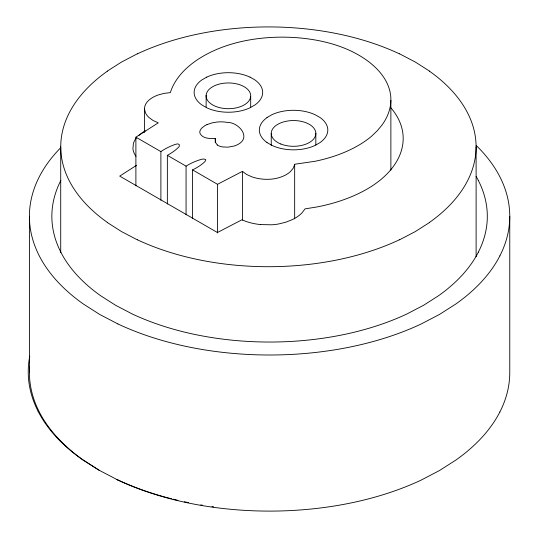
<?xml version="1.0" encoding="UTF-8"?>
<svg xmlns="http://www.w3.org/2000/svg" width="538" height="538" viewBox="0 0 538 538"><rect width="100%" height="100%" fill="white"/><g stroke="black" fill="none" stroke-linecap="round" stroke-linejoin="round"><path stroke-width="0.81" d="M144.507 132.482L144.507 108.985C144.312 104.466 147.647 100.761 151.191 98.414A29.967 17.303 0 0 1 157.896 95.071L163.868 93.41L170.358 92.617C172.51 85.542 176.498 79.16 181.333 73.619A120.599 69.631 0 0 1 196.7 60.236C217.769 46.039 243.102 39.462 268.213 37.64A114.607 66.167 0 0 1 296.014 37.633C320.473 39.476 345.403 45.454 365.813 59.59A111.279 64.251 0 0 1 382.666 75.791C387.831 82.906 391.099 91.568 390.877 100.438L390.877 170.102M390.877 100.438L390.675 103.592A114.305 65.992 0 0 1 382.007 125.038L377.299 130.747L371.637 136.154A111.548 64.405 0 0 1 354.192 147.735A115.973 66.961 0 0 1 314.932 161.306L294.663 164.245L293.371 168.011L290.547 171.494A29.893 17.256 0 0 1 284.81 175.401C277.151 179.215 268.287 180.035 259.901 178.804A29.893 17.256 0 0 1 251.737 176.787L246.512 174.406L242.436 171.373L217.534 184.305L192.537 169.873A54.782 31.628 0 0 0 204.924 161.608L205.778 159.887A1.883 1.089 0 0 0 205.509 159.517L204.016 159.019L201.743 159.248A8.305 4.795 0 0 0 200.829 159.49A55.105 31.816 0 0 0 186.074 166.141L167.358 155.341A62.374 36.012 0 0 0 178.495 147.318L178.71 147.096A7.909 4.566 0 0 0 179.221 146.356L179.329 144.641L177.991 143.942A2.044 1.177 0 0 0 177.459 143.908L175.26 144.392A57.674 33.295 0 0 0 160.889 151.602L135.892 137.17L158.28 122.832L153.048 120.478L148.939 117.472A29.967 17.303 0 0 1 145.448 112.778L144.507 108.985M206.975 124.621A21.601 12.468 0 0 0 204.595 125.831L201.36 128.407L199.928 130.99A12.63 7.29 0 0 0 200.183 133.72C203.095 138.905 210.089 138.575 215.254 138.468L215.55 142.563L217.352 144.964M136.336 138.084L135.334 139.456A37.546 21.675 0 0 0 133.384 143.592L132.92 148.777A41.17 23.766 0 0 0 135.98 156.343M138.784 135.475L141.783 133.068A42.119 24.318 0 0 1 145.28 130.895M136.531 165.334L119.712 176.108L217.419 232.517L241.912 219.8L245.671 221.313A42.146 24.331 0 0 0 260.513 224.575M107.291 71.13L121.548 62.025L137.325 53.793M266.962 117.566L271.912 114.702A34.21 19.751 0 0 1 315.154 114.769L320.123 117.566A34.21 19.751 0 0 1 320.103 142.53L315.167 145.394A34.21 19.751 0 0 1 271.925 145.388L266.962 142.536M429.539 222.497L415.282 231.602L399.505 239.834M206.78 77.102L201.824 79.96A34.21 19.751 0 0 0 201.837 104.923L206.78 107.795A34.21 19.751 0 0 0 250.022 107.782L254.985 104.93A34.21 19.751 0 0 0 254.972 79.967L250.036 77.102M206.975 124.621L211.885 122.94L217.016 122.039A21.944 12.67 0 0 1 227.231 122.388C238.058 122.092 251.508 136.746 238.529 144.137A18.272 10.552 0 0 1 234.346 145.973L228.186 147.15L223.028 146.975A10.43 6.019 0 0 1 217.251 145.011M260.513 224.575L271.757 224.797A36.799 21.244 0 0 0 278.684 223.963L285.786 222.214L292.141 219.719A41.91 24.197 0 0 0 301.946 212.927L305.059 208.872L316.808 206.982A128.394 74.13 0 0 0 356.297 194.621A123.774 71.46 0 0 0 381.893 178.717L385.174 175.738A124.991 72.166 0 0 0 403.17 139.16C403.365 130.721 400.743 122.375 396.304 115.233A123.484 71.292 0 0 0 391.052 108.01M399.505 53.793L415.282 62.025L429.539 71.13M137.325 239.834L121.548 231.602L107.291 222.497M117.903 323.943L99.671 314.434L83.202 303.909A238.59 137.748 0 0 1 39.287 255.853A241.838 139.624 0 0 1 39.294 176.814A238.576 137.741 0 0 1 60.646 147.782M117.903 480.037L98.501 469.916L82.032 459.391A238.59 137.748 0 0 1 38.117 411.341M99.671 470.528L83.202 460.01A238.59 137.748 0 0 1 39.287 411.953A241.838 139.624 0 0 1 29.617 366.607M509.768 216.337L509.768 372.43A241.844 139.624 0 0 1 499.876 411.953M476.11 146.813L476.11 256.767M315.833 133.229L315.833 144.991M294.663 164.245L294.663 218.805M271.246 133.632L271.246 145.394M250.681 96.41A22.293 12.872 0 0 1 216.39 106.665A22.293 12.872 0 0 1 218.152 84.399A22.293 12.872 0 0 1 250.681 96.41L250.681 107.331M242.436 171.373L242.436 220.055M217.534 184.305L217.534 232.988M215.254 138.468L215.254 142.664M206.135 95.239L206.135 107.001M192.537 169.873L192.537 218.556M186.067 166.141L186.067 214.823M167.358 155.341L167.358 204.023M160.889 151.602L160.889 200.284M135.892 137.17L135.892 185.852M60.72 146.813L60.72 252.571M29.402 216.337L29.402 372.43M117.896 480.044A238.583 137.741 0 0 0 201.138 505.397A241.838 139.624 0 0 0 338.032 505.39A238.583 137.741 0 0 0 421.274 480.044L439.499 470.528L455.968 460.01A238.59 137.748 0 0 0 499.883 411.953M117.896 323.943A238.583 137.741 0 0 0 201.138 349.296A241.838 139.624 0 0 0 338.032 349.29A238.583 137.741 0 0 0 421.274 323.943L439.499 314.434L455.968 303.909A238.59 137.748 0 0 0 499.883 255.853M499.876 255.853A241.844 139.624 0 0 0 499.876 176.814A238.576 137.741 0 0 0 476.251 145.516M476.123 176.397A216.276 124.87 0 0 1 478.356 180.506M478.349 180.512A219.235 126.571 0 0 1 478.349 252.161M478.356 252.161A216.283 124.87 0 0 1 438.551 295.725L423.614 305.261L407.091 313.883A216.276 124.87 0 0 1 331.637 336.869A219.242 126.578 0 0 1 207.534 336.862A216.276 124.87 0 0 1 132.072 313.883L115.556 305.261L100.626 295.725A216.276 124.87 0 0 1 60.814 252.161M60.821 252.161A219.235 126.578 0 0 1 60.821 180.512M137.398 53.847A207.352 119.712 0 0 1 399.431 53.847M107.385 222.45A207.352 119.712 0 0 1 107.385 71.171M399.425 239.78A207.352 119.712 0 0 1 137.398 239.78M429.445 71.171A207.352 119.712 0 0 1 429.445 222.45M267.03 142.557A34.21 19.751 0 0 1 267.03 117.6M206.74 77.136A34.21 19.751 0 0 1 249.968 77.136M38.124 411.335A241.838 139.624 0 0 1 29.758 356.169M213.586 506.85A241.838 139.624 0 0 1 211.972 506.628M202.349 505.175A241.838 139.624 0 0 1 200.761 504.913M188.455 502.633A238.583 137.741 0 0 1 184.386 501.786M177.95 500.347A238.583 137.741 0 0 1 173.128 499.183M171.535 498.78A238.583 137.741 0 0 1 116.726 479.425M280.802 143.996A22.293 12.872 0 0 0 315.759 134.513A22.293 12.872 0 0 0 284.064 121.776A22.293 12.872 0 0 0 280.802 143.996"/></g></svg>
